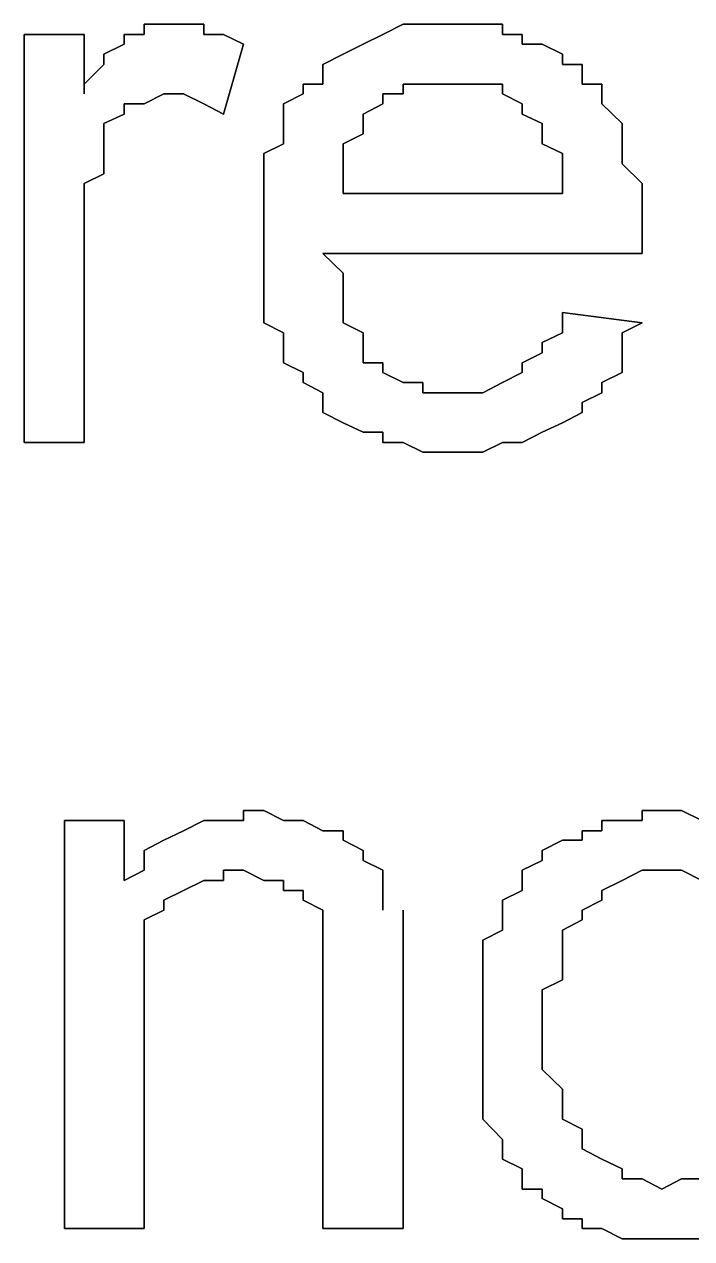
# Model space of a CAD drawing. Header units: metres. Extents: x 2.9 to 42.8, y 1.7 to 28.7.
# Drawn here: x 37.8107 to 37.9289, y 15.6157 to 15.8309 of the extents above; entities that cross this region are included whole.
import ezdxf

# ---------------------------------------------------------------- set-up
doc = ezdxf.new("R2010")
doc.units = ezdxf.units.M
doc.layers.add('GRIS', color=8, linetype='Continuous')

msp = doc.modelspace()

# ---------------------------------------------------------------- linework, layer by layer
at = {"layer": 'GRIS', "lineweight": -3}
for points in [[(37.8354, 15.8309), (37.8319, 15.8309), (37.8354, 15.8309)], [(37.8319, 15.8309), (37.8319, 15.8291), (37.8319, 15.8309)], [(37.8389, 15.8309), (37.8354, 15.8309), (37.8389, 15.8309)], [(37.8425, 15.8309), (37.8389, 15.8309), (37.8425, 15.8309)], [(37.8425, 15.8291), (37.8425, 15.8309), (37.8425, 15.8291)], [(37.8778, 15.8309), (37.8742, 15.8291), (37.8778, 15.8309)], [(37.8813, 15.8309), (37.8778, 15.8309), (37.8813, 15.8309)], [(37.8848, 15.8309), (37.8813, 15.8309), (37.8848, 15.8309)], [(37.8883, 15.8309), (37.8848, 15.8309), (37.8883, 15.8309)], [(37.8919, 15.8309), (37.8883, 15.8309), (37.8919, 15.8309)], [(37.8954, 15.8309), (37.8919, 15.8309), (37.8954, 15.8309)], [(37.8954, 15.8291), (37.8954, 15.8309), (37.8954, 15.8291)], [(37.8213, 15.8291), (37.8107, 15.8291), (37.8213, 15.8291)], [(37.8107, 15.8291), (37.8107, 15.7568), (37.8107, 15.8291)], [(37.8213, 15.8186), (37.8213, 15.8291), (37.8213, 15.8186)], [(37.8319, 15.8291), (37.8284, 15.8291), (37.8319, 15.8291)], [(37.8284, 15.8291), (37.8284, 15.8274), (37.8284, 15.8291)], [(37.846, 15.8291), (37.8425, 15.8291), (37.846, 15.8291)], [(37.8495, 15.8274), (37.846, 15.8291), (37.8495, 15.8274)], [(37.8742, 15.8291), (37.8707, 15.8274), (37.8742, 15.8291)], [(37.8989, 15.8291), (37.8954, 15.8291), (37.8989, 15.8291)], [(37.8989, 15.8274), (37.8989, 15.8291), (37.8989, 15.8274)], [(37.8284, 15.8274), (37.8248, 15.8256), (37.8284, 15.8274)], [(37.846, 15.815), (37.8495, 15.8274), (37.846, 15.815)], [(37.8707, 15.8274), (37.8672, 15.8256), (37.8707, 15.8274)], [(37.9024, 15.8274), (37.8989, 15.8274), (37.9024, 15.8274)], [(37.906, 15.8256), (37.9024, 15.8274), (37.906, 15.8256)], [(37.8248, 15.8238), (37.8213, 15.8203), (37.8248, 15.8238)], [(37.8248, 15.8256), (37.8248, 15.8238), (37.8248, 15.8256)], [(37.8672, 15.8256), (37.8636, 15.8238), (37.8672, 15.8256)], [(37.8636, 15.8238), (37.8636, 15.8221), (37.8636, 15.8238)], [(37.906, 15.8238), (37.906, 15.8256), (37.906, 15.8238)], [(37.9095, 15.8238), (37.906, 15.8238), (37.9095, 15.8238)], [(37.9095, 15.8221), (37.9095, 15.8238), (37.9095, 15.8221)], [(37.8636, 15.8221), (37.8636, 15.8203), (37.8636, 15.8221)], [(37.9095, 15.8203), (37.9095, 15.8221), (37.9095, 15.8203)], [(37.8213, 15.8203), (37.8213, 15.8186), (37.8213, 15.8203)], [(37.8636, 15.8203), (37.8601, 15.8203), (37.8636, 15.8203)], [(37.8601, 15.8203), (37.8601, 15.8186), (37.8601, 15.8203)], [(37.8778, 15.8186), (37.8778, 15.8203), (37.8778, 15.8186)], [(37.8778, 15.8203), (37.8813, 15.8203), (37.8778, 15.8203)], [(37.8813, 15.8203), (37.8848, 15.8203), (37.8813, 15.8203)], [(37.8848, 15.8203), (37.8883, 15.8203), (37.8848, 15.8203)], [(37.8883, 15.8203), (37.8919, 15.8203), (37.8883, 15.8203)], [(37.8919, 15.8203), (37.8954, 15.8203), (37.8919, 15.8203)], [(37.8954, 15.8203), (37.8954, 15.8186), (37.8954, 15.8203)], [(37.913, 15.8203), (37.9095, 15.8203), (37.913, 15.8203)], [(37.913, 15.8186), (37.913, 15.8203), (37.913, 15.8186)], [(37.8319, 15.8168), (37.8354, 15.8186), (37.8319, 15.8168)], [(37.8354, 15.8186), (37.8389, 15.8186), (37.8354, 15.8186)], [(37.8389, 15.8186), (37.8425, 15.8168), (37.8389, 15.8186)], [(37.8601, 15.8186), (37.8566, 15.8168), (37.8601, 15.8186)], [(37.8742, 15.8168), (37.8742, 15.8186), (37.8742, 15.8168)], [(37.8742, 15.8186), (37.8778, 15.8186), (37.8742, 15.8186)], [(37.8954, 15.8186), (37.8989, 15.8168), (37.8954, 15.8186)], [(37.913, 15.8168), (37.913, 15.8186), (37.913, 15.8168)], [(37.8284, 15.815), (37.8284, 15.8168), (37.8284, 15.815)], [(37.8284, 15.8168), (37.8319, 15.8168), (37.8284, 15.8168)], [(37.8425, 15.8168), (37.846, 15.815), (37.8425, 15.8168)], [(37.8566, 15.8168), (37.8566, 15.8133), (37.8566, 15.8168)], [(37.8707, 15.815), (37.8742, 15.8168), (37.8707, 15.815)], [(37.8989, 15.8168), (37.8989, 15.815), (37.8989, 15.8168)], [(37.9166, 15.8133), (37.913, 15.8168), (37.9166, 15.8133)], [(37.8248, 15.8133), (37.8284, 15.815), (37.8248, 15.8133)], [(37.8248, 15.8097), (37.8248, 15.8133), (37.8248, 15.8097)], [(37.8566, 15.8133), (37.8566, 15.8115), (37.8566, 15.8133)], [(37.8707, 15.8133), (37.8707, 15.815), (37.8707, 15.8133)], [(37.8707, 15.8115), (37.8707, 15.8133), (37.8707, 15.8115)], [(37.8989, 15.815), (37.9024, 15.8133), (37.8989, 15.815)], [(37.9024, 15.8133), (37.9024, 15.8115), (37.9024, 15.8133)], [(37.9166, 15.8115), (37.9166, 15.8133), (37.9166, 15.8115)], [(37.8566, 15.8115), (37.8566, 15.8097), (37.8566, 15.8115)], [(37.8672, 15.8097), (37.8707, 15.8115), (37.8672, 15.8097)], [(37.9024, 15.8115), (37.9024, 15.8097), (37.9024, 15.8115)], [(37.9166, 15.8097), (37.9166, 15.8115), (37.9166, 15.8097)], [(37.8248, 15.8062), (37.8248, 15.8097), (37.8248, 15.8062)], [(37.8566, 15.8097), (37.8531, 15.808), (37.8566, 15.8097)], [(37.8672, 15.808), (37.8672, 15.8097), (37.8672, 15.808)], [(37.9024, 15.8097), (37.906, 15.808), (37.9024, 15.8097)], [(37.9166, 15.808), (37.9166, 15.8097), (37.9166, 15.808)], [(37.8531, 15.808), (37.8531, 15.8062), (37.8531, 15.808)], [(37.8672, 15.8062), (37.8672, 15.808), (37.8672, 15.8062)], [(37.906, 15.808), (37.906, 15.8062), (37.906, 15.808)], [(37.9166, 15.8062), (37.9166, 15.808), (37.9166, 15.8062)], [(37.8213, 15.8027), (37.8248, 15.8044), (37.8213, 15.8027)], [(37.8248, 15.8044), (37.8248, 15.8062), (37.8248, 15.8044)], [(37.8531, 15.8062), (37.8531, 15.8027), (37.8531, 15.8062)], [(37.8672, 15.8027), (37.8672, 15.8062), (37.8672, 15.8027)], [(37.906, 15.8062), (37.906, 15.8027), (37.906, 15.8062)], [(37.9201, 15.8027), (37.9166, 15.8062), (37.9201, 15.8027)], [(37.8213, 15.7992), (37.8213, 15.8027), (37.8213, 15.7992)], [(37.8531, 15.8027), (37.8531, 15.8009), (37.8531, 15.8027)], [(37.8672, 15.8009), (37.8672, 15.8027), (37.8672, 15.8009)], [(37.906, 15.8027), (37.906, 15.8009), (37.906, 15.8027)], [(37.9201, 15.8009), (37.9201, 15.8027), (37.9201, 15.8009)], [(37.8531, 15.8009), (37.8531, 15.7974), (37.8531, 15.8009)], [(37.906, 15.8009), (37.8672, 15.8009), (37.906, 15.8009)], [(37.9201, 15.7974), (37.9201, 15.8009), (37.9201, 15.7974)], [(37.8213, 15.7974), (37.8213, 15.7992), (37.8213, 15.7974)], [(37.8213, 15.7956), (37.8213, 15.7974), (37.8213, 15.7956)], [(37.8531, 15.7974), (37.8531, 15.7956), (37.8531, 15.7974)], [(37.9201, 15.7956), (37.9201, 15.7974), (37.9201, 15.7956)], [(37.8213, 15.7568), (37.8213, 15.7956), (37.8213, 15.7568)], [(37.8531, 15.7956), (37.8531, 15.7921), (37.8531, 15.7956)], [(37.9201, 15.7939), (37.9201, 15.7956), (37.9201, 15.7939)], [(37.9201, 15.7903), (37.9201, 15.7939), (37.9201, 15.7903)], [(37.8531, 15.7921), (37.8531, 15.7903), (37.8531, 15.7921)], [(37.8531, 15.7903), (37.8531, 15.7886), (37.8531, 15.7903)], [(37.8672, 15.7868), (37.8636, 15.7903), (37.8672, 15.7868)], [(37.8636, 15.7903), (37.9201, 15.7903), (37.8636, 15.7903)], [(37.8531, 15.7886), (37.8531, 15.785), (37.8531, 15.7886)], [(37.8531, 15.785), (37.8531, 15.7833), (37.8531, 15.785)], [(37.8672, 15.785), (37.8672, 15.7868), (37.8672, 15.785)], [(37.8672, 15.7815), (37.8672, 15.785), (37.8672, 15.7815)], [(37.8531, 15.7833), (37.8531, 15.7815), (37.8531, 15.7833)], [(37.8531, 15.7815), (37.8531, 15.778), (37.8531, 15.7815)], [(37.8672, 15.7798), (37.8672, 15.7815), (37.8672, 15.7798)], [(37.8672, 15.778), (37.8672, 15.7798), (37.8672, 15.778)], [(37.906, 15.7798), (37.906, 15.778), (37.906, 15.7798)], [(37.9201, 15.778), (37.906, 15.7798), (37.9201, 15.778)], [(37.8531, 15.778), (37.8566, 15.7762), (37.8531, 15.778)], [(37.8707, 15.7762), (37.8672, 15.778), (37.8707, 15.7762)], [(37.906, 15.778), (37.906, 15.7762), (37.906, 15.778)], [(37.9166, 15.7762), (37.9201, 15.778), (37.9166, 15.7762)], [(37.8566, 15.7762), (37.8566, 15.7745), (37.8566, 15.7762)], [(37.8566, 15.7745), (37.8566, 15.7727), (37.8566, 15.7745)], [(37.8707, 15.7745), (37.8707, 15.7762), (37.8707, 15.7745)], [(37.8707, 15.7727), (37.8707, 15.7745), (37.8707, 15.7727)], [(37.906, 15.7762), (37.9024, 15.7745), (37.906, 15.7762)], [(37.9024, 15.7745), (37.9024, 15.7727), (37.9024, 15.7745)], [(37.9166, 15.7745), (37.9166, 15.7762), (37.9166, 15.7745)], [(37.9166, 15.7709), (37.9166, 15.7745), (37.9166, 15.7709)], [(37.8566, 15.7727), (37.8566, 15.7709), (37.8566, 15.7727)], [(37.8707, 15.7709), (37.8707, 15.7727), (37.8707, 15.7709)], [(37.9024, 15.7727), (37.8989, 15.7709), (37.9024, 15.7727)], [(37.8566, 15.7709), (37.8601, 15.7692), (37.8566, 15.7709)], [(37.8742, 15.7709), (37.8707, 15.7709), (37.8742, 15.7709)], [(37.8742, 15.7692), (37.8742, 15.7709), (37.8742, 15.7692)], [(37.8989, 15.7709), (37.8989, 15.7692), (37.8989, 15.7709)], [(37.9166, 15.7692), (37.9166, 15.7709), (37.9166, 15.7692)], [(37.8601, 15.7692), (37.8601, 15.7674), (37.8601, 15.7692)], [(37.8778, 15.7674), (37.8742, 15.7692), (37.8778, 15.7674)], [(37.8989, 15.7692), (37.8954, 15.7674), (37.8989, 15.7692)], [(37.913, 15.7674), (37.9166, 15.7692), (37.913, 15.7674)], [(37.8601, 15.7674), (37.8636, 15.7656), (37.8601, 15.7674)], [(37.8636, 15.7656), (37.8636, 15.7639), (37.8636, 15.7656)], [(37.8813, 15.7674), (37.8778, 15.7674), (37.8813, 15.7674)], [(37.8813, 15.7656), (37.8813, 15.7674), (37.8813, 15.7656)], [(37.8848, 15.7656), (37.8813, 15.7656), (37.8848, 15.7656)], [(37.8883, 15.7656), (37.8848, 15.7656), (37.8883, 15.7656)], [(37.8919, 15.7656), (37.8883, 15.7656), (37.8919, 15.7656)], [(37.8954, 15.7674), (37.8919, 15.7656), (37.8954, 15.7674)], [(37.9095, 15.7639), (37.913, 15.7656), (37.9095, 15.7639)], [(37.913, 15.7656), (37.913, 15.7674), (37.913, 15.7656)], [(37.8636, 15.7639), (37.8636, 15.7621), (37.8636, 15.7639)], [(37.9095, 15.7621), (37.9095, 15.7639), (37.9095, 15.7621)], [(37.8636, 15.7621), (37.8672, 15.7603), (37.8636, 15.7621)], [(37.906, 15.7603), (37.9095, 15.7621), (37.906, 15.7603)], [(37.8672, 15.7603), (37.8707, 15.7586), (37.8672, 15.7603)], [(37.9024, 15.7586), (37.906, 15.7603), (37.9024, 15.7586)], [(37.8707, 15.7586), (37.8742, 15.7586), (37.8707, 15.7586)], [(37.8742, 15.7586), (37.8742, 15.7568), (37.8742, 15.7586)], [(37.8989, 15.7568), (37.9024, 15.7586), (37.8989, 15.7568)], [(37.8107, 15.7568), (37.8213, 15.7568), (37.8107, 15.7568)], [(37.8742, 15.7568), (37.8778, 15.7568), (37.8742, 15.7568)], [(37.8778, 15.7568), (37.8813, 15.7551), (37.8778, 15.7568)], [(37.8813, 15.7551), (37.8848, 15.7551), (37.8813, 15.7551)], [(37.8848, 15.7551), (37.8883, 15.7551), (37.8848, 15.7551)], [(37.8883, 15.7551), (37.8919, 15.7551), (37.8883, 15.7551)], [(37.8919, 15.7551), (37.8954, 15.7568), (37.8919, 15.7551)], [(37.8954, 15.7568), (37.8989, 15.7568), (37.8954, 15.7568)], [(37.8531, 15.6916), (37.8495, 15.6916), (37.8531, 15.6916)], [(37.8495, 15.6916), (37.8495, 15.6898), (37.8495, 15.6916)], [(37.8566, 15.6898), (37.8531, 15.6916), (37.8566, 15.6898)], [(37.9236, 15.6916), (37.9201, 15.6916), (37.9236, 15.6916)], [(37.9201, 15.6916), (37.9201, 15.6898), (37.9201, 15.6916)], [(37.9271, 15.6916), (37.9236, 15.6916), (37.9271, 15.6916)], [(37.9307, 15.6898), (37.9271, 15.6916), (37.9307, 15.6898)], [(37.8284, 15.6898), (37.8178, 15.6898), (37.8284, 15.6898)], [(37.8178, 15.6898), (37.8178, 15.6175), (37.8178, 15.6898)], [(37.8284, 15.6792), (37.8284, 15.6898), (37.8284, 15.6792)], [(37.8425, 15.6898), (37.8389, 15.688), (37.8425, 15.6898)], [(37.846, 15.6898), (37.8425, 15.6898), (37.846, 15.6898)], [(37.8495, 15.6898), (37.846, 15.6898), (37.8495, 15.6898)], [(37.8601, 15.6898), (37.8566, 15.6898), (37.8601, 15.6898)], [(37.8636, 15.688), (37.8601, 15.6898), (37.8636, 15.688)], [(37.9166, 15.6898), (37.913, 15.6898), (37.9166, 15.6898)], [(37.913, 15.6898), (37.913, 15.688), (37.913, 15.6898)], [(37.9201, 15.6898), (37.9166, 15.6898), (37.9201, 15.6898)], [(37.8354, 15.6863), (37.8319, 15.6845), (37.8354, 15.6863)], [(37.8389, 15.688), (37.8354, 15.6863), (37.8389, 15.688)], [(37.8672, 15.688), (37.8636, 15.688), (37.8672, 15.688)], [(37.8672, 15.6863), (37.8672, 15.688), (37.8672, 15.6863)], [(37.8707, 15.6845), (37.8672, 15.6863), (37.8707, 15.6845)], [(37.906, 15.6863), (37.9024, 15.6845), (37.906, 15.6863)], [(37.9095, 15.6863), (37.906, 15.6863), (37.9095, 15.6863)], [(37.913, 15.688), (37.9095, 15.688), (37.913, 15.688)], [(37.9095, 15.688), (37.9095, 15.6863), (37.9095, 15.688)], [(37.8319, 15.6845), (37.8319, 15.6827), (37.8319, 15.6845)], [(37.8707, 15.6827), (37.8707, 15.6845), (37.8707, 15.6827)], [(37.9024, 15.6845), (37.9024, 15.6827), (37.9024, 15.6845)], [(37.8319, 15.6827), (37.8319, 15.681), (37.8319, 15.6827)], [(37.8742, 15.681), (37.8707, 15.6827), (37.8742, 15.681)], [(37.9024, 15.6827), (37.8989, 15.681), (37.9024, 15.6827)], [(37.8319, 15.681), (37.8284, 15.6792), (37.8319, 15.681)], [(37.846, 15.6792), (37.846, 15.681), (37.846, 15.6792)], [(37.846, 15.681), (37.8495, 15.681), (37.846, 15.681)], [(37.8495, 15.681), (37.8531, 15.6792), (37.8495, 15.681)], [(37.8742, 15.6792), (37.8742, 15.681), (37.8742, 15.6792)], [(37.8989, 15.681), (37.8989, 15.6792), (37.8989, 15.681)], [(37.9166, 15.6792), (37.9201, 15.681), (37.9166, 15.6792)], [(37.9201, 15.681), (37.9236, 15.681), (37.9201, 15.681)], [(37.9236, 15.681), (37.9271, 15.681), (37.9236, 15.681)], [(37.9271, 15.681), (37.9307, 15.6792), (37.9271, 15.681)], [(37.8354, 15.6757), (37.8389, 15.6774), (37.8354, 15.6757)], [(37.8389, 15.6774), (37.8425, 15.6792), (37.8389, 15.6774)], [(37.8425, 15.6792), (37.846, 15.6792), (37.8425, 15.6792)], [(37.8531, 15.6792), (37.8566, 15.6792), (37.8531, 15.6792)], [(37.8566, 15.6792), (37.8566, 15.6774), (37.8566, 15.6792)], [(37.8566, 15.6774), (37.8601, 15.6774), (37.8566, 15.6774)], [(37.8601, 15.6774), (37.8601, 15.6757), (37.8601, 15.6774)], [(37.8742, 15.6757), (37.8742, 15.6792), (37.8742, 15.6757)], [(37.8989, 15.6774), (37.8954, 15.6757), (37.8989, 15.6774)], [(37.8989, 15.6792), (37.8989, 15.6774), (37.8989, 15.6792)], [(37.913, 15.6774), (37.9166, 15.6792), (37.913, 15.6774)], [(37.913, 15.6757), (37.913, 15.6774), (37.913, 15.6757)], [(37.8354, 15.6739), (37.8354, 15.6757), (37.8354, 15.6739)], [(37.8601, 15.6757), (37.8636, 15.6739), (37.8601, 15.6757)], [(37.8742, 15.6739), (37.8742, 15.6757), (37.8742, 15.6739)], [(37.8954, 15.6757), (37.8954, 15.6739), (37.8954, 15.6757)], [(37.9095, 15.6739), (37.913, 15.6757), (37.9095, 15.6739)], [(37.8319, 15.6722), (37.8354, 15.6739), (37.8319, 15.6722)], [(37.8636, 15.6739), (37.8636, 15.6722), (37.8636, 15.6739)], [(37.8778, 15.6722), (37.8778, 15.6739), (37.8778, 15.6722)], [(37.8954, 15.6739), (37.8954, 15.6722), (37.8954, 15.6739)], [(37.9095, 15.6722), (37.9095, 15.6739), (37.9095, 15.6722)], [(37.8319, 15.6704), (37.8319, 15.6722), (37.8319, 15.6704)], [(37.8636, 15.6722), (37.8636, 15.6704), (37.8636, 15.6722)], [(37.8778, 15.6704), (37.8778, 15.6722), (37.8778, 15.6704)], [(37.8954, 15.6722), (37.8954, 15.6704), (37.8954, 15.6722)], [(37.906, 15.6704), (37.9095, 15.6722), (37.906, 15.6704)], [(37.8319, 15.6686), (37.8319, 15.6704), (37.8319, 15.6686)], [(37.8636, 15.6704), (37.8636, 15.6686), (37.8636, 15.6704)], [(37.8778, 15.6669), (37.8778, 15.6704), (37.8778, 15.6669)], [(37.8954, 15.6704), (37.8919, 15.6686), (37.8954, 15.6704)], [(37.906, 15.6686), (37.906, 15.6704), (37.906, 15.6686)], [(37.8319, 15.6669), (37.8319, 15.6686), (37.8319, 15.6669)], [(37.8319, 15.6633), (37.8319, 15.6669), (37.8319, 15.6633)], [(37.8636, 15.6686), (37.8636, 15.6669), (37.8636, 15.6686)], [(37.8636, 15.6669), (37.8636, 15.6633), (37.8636, 15.6669)], [(37.8778, 15.6651), (37.8778, 15.6669), (37.8778, 15.6651)], [(37.8919, 15.6686), (37.8919, 15.6669), (37.8919, 15.6686)], [(37.8919, 15.6669), (37.8919, 15.6633), (37.8919, 15.6669)], [(37.906, 15.6669), (37.906, 15.6686), (37.906, 15.6669)], [(37.906, 15.6651), (37.906, 15.6669), (37.906, 15.6651)], [(37.8778, 15.6616), (37.8778, 15.6651), (37.8778, 15.6616)], [(37.906, 15.6616), (37.906, 15.6651), (37.906, 15.6616)], [(37.8319, 15.6616), (37.8319, 15.6633), (37.8319, 15.6616)], [(37.8636, 15.6633), (37.8636, 15.6616), (37.8636, 15.6633)], [(37.8919, 15.6633), (37.8919, 15.6616), (37.8919, 15.6633)], [(37.8319, 15.658), (37.8319, 15.6616), (37.8319, 15.658)], [(37.8636, 15.6616), (37.8636, 15.6175), (37.8636, 15.6616)], [(37.8778, 15.6175), (37.8778, 15.6616), (37.8778, 15.6175)], [(37.8919, 15.6616), (37.8919, 15.658), (37.8919, 15.6616)], [(37.9024, 15.6598), (37.906, 15.6616), (37.9024, 15.6598)], [(37.8319, 15.6563), (37.8319, 15.658), (37.8319, 15.6563)], [(37.8919, 15.658), (37.8919, 15.6563), (37.8919, 15.658)], [(37.9024, 15.6563), (37.9024, 15.6598), (37.9024, 15.6563)], [(37.8319, 15.6175), (37.8319, 15.6563), (37.8319, 15.6175)], [(37.8919, 15.6563), (37.8919, 15.6528), (37.8919, 15.6563)], [(37.9024, 15.6545), (37.9024, 15.6563), (37.9024, 15.6545)], [(37.9024, 15.6528), (37.9024, 15.6545), (37.9024, 15.6528)], [(37.8919, 15.6528), (37.8919, 15.651), (37.8919, 15.6528)], [(37.9024, 15.651), (37.9024, 15.6528), (37.9024, 15.651)], [(37.8919, 15.651), (37.8919, 15.6475), (37.8919, 15.651)], [(37.9024, 15.6475), (37.9024, 15.651), (37.9024, 15.6475)], [(37.8919, 15.6475), (37.8919, 15.6457), (37.8919, 15.6475)], [(37.9024, 15.6457), (37.9024, 15.6475), (37.9024, 15.6457)], [(37.8919, 15.6457), (37.8919, 15.6422), (37.8919, 15.6457)], [(37.906, 15.6422), (37.9024, 15.6457), (37.906, 15.6422)], [(37.8919, 15.6422), (37.8919, 15.6404), (37.8919, 15.6422)], [(37.906, 15.6404), (37.906, 15.6422), (37.906, 15.6404)], [(37.8919, 15.6404), (37.8919, 15.6386), (37.8919, 15.6404)], [(37.8919, 15.6386), (37.8919, 15.6369), (37.8919, 15.6386)], [(37.906, 15.6386), (37.906, 15.6404), (37.906, 15.6386)], [(37.906, 15.6369), (37.906, 15.6386), (37.906, 15.6369)], [(37.8919, 15.6369), (37.8954, 15.6333), (37.8919, 15.6369)], [(37.9095, 15.6351), (37.906, 15.6369), (37.9095, 15.6351)], [(37.9095, 15.6333), (37.9095, 15.6351), (37.9095, 15.6333)], [(37.8954, 15.6333), (37.8954, 15.6316), (37.8954, 15.6333)], [(37.9095, 15.6316), (37.9095, 15.6333), (37.9095, 15.6316)], [(37.8954, 15.6316), (37.8954, 15.6298), (37.8954, 15.6316)], [(37.913, 15.6298), (37.9095, 15.6316), (37.913, 15.6298)], [(37.8954, 15.6298), (37.8989, 15.6281), (37.8954, 15.6298)], [(37.8989, 15.6281), (37.8989, 15.6263), (37.8989, 15.6281)], [(37.9166, 15.6281), (37.913, 15.6298), (37.9166, 15.6281)], [(37.9166, 15.6263), (37.9166, 15.6281), (37.9166, 15.6263)], [(37.8989, 15.6263), (37.8989, 15.6245), (37.8989, 15.6263)], [(37.9201, 15.6263), (37.9166, 15.6263), (37.9201, 15.6263)], [(37.9236, 15.6245), (37.9201, 15.6263), (37.9236, 15.6245)], [(37.9271, 15.6263), (37.9236, 15.6245), (37.9271, 15.6263)], [(37.9307, 15.6263), (37.9271, 15.6263), (37.9307, 15.6263)], [(37.8989, 15.6245), (37.9024, 15.6245), (37.8989, 15.6245)], [(37.9024, 15.6245), (37.9024, 15.6228), (37.9024, 15.6245)], [(37.9024, 15.6228), (37.906, 15.621), (37.9024, 15.6228)], [(37.906, 15.621), (37.906, 15.6192), (37.906, 15.621)], [(37.8178, 15.6175), (37.8319, 15.6175), (37.8178, 15.6175)], [(37.8636, 15.6175), (37.8778, 15.6175), (37.8636, 15.6175)], [(37.906, 15.6192), (37.9095, 15.6192), (37.906, 15.6192)], [(37.9095, 15.6192), (37.9095, 15.6175), (37.9095, 15.6192)], [(37.9095, 15.6175), (37.913, 15.6175), (37.9095, 15.6175)], [(37.913, 15.6175), (37.9166, 15.6157), (37.913, 15.6175)], [(37.9166, 15.6157), (37.9201, 15.6157), (37.9166, 15.6157)], [(37.9201, 15.6157), (37.9236, 15.6157), (37.9201, 15.6157)], [(37.9236, 15.6157), (37.9271, 15.6157), (37.9236, 15.6157)], [(37.9271, 15.6157), (37.9307, 15.6157), (37.9271, 15.6157)]]:
    msp.add_lwpolyline(points, dxfattribs=at)

doc.saveas('drawing.dxf')
